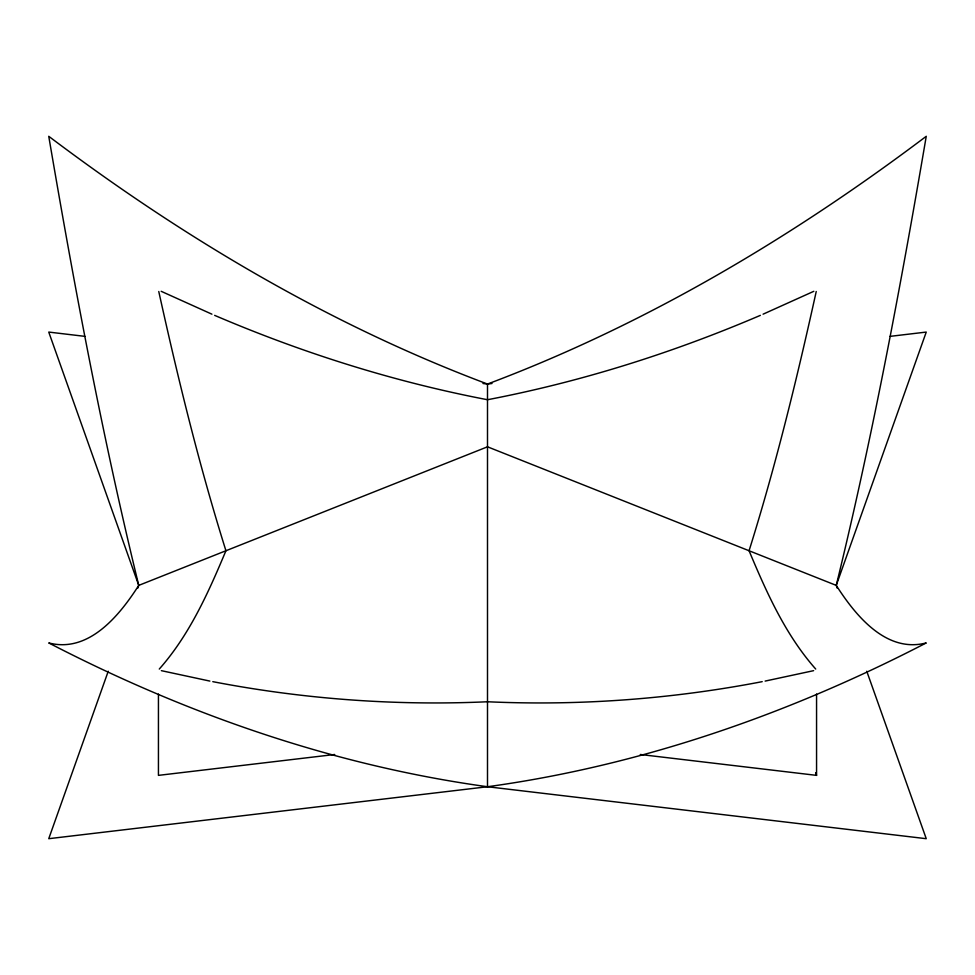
<?xml version="1.0" encoding="UTF-8"?>
<svg xmlns="http://www.w3.org/2000/svg" width="975" height="975" viewBox="0 0 975 975"><rect width="100%" height="100%" fill="white"/><g stroke="black" fill="none" stroke-linecap="round" stroke-linejoin="round"><path stroke-width="1.46" d="M816.233 291.501C796.977 378.666 775.807 465.526 749.068 550.741C766.557 592.459 785.436 634.847 815.722 669.057M837.269 588.242L836.245 585.39C872.503 437.032 900.632 286.821 926.25 136.305C791.797 237.644 645.45 324.724 487.5 384.04L482.978 383.504M108.237 671.251L48.75 838.695L487.5 786.74C640.892 765.619 789.055 714.005 926.25 642.927C886.068 653.433 855.331 615.213 836.245 585.39L487.5 446.806L138.755 585.39C119.669 615.213 88.932 653.433 48.75 642.927C185.945 714.005 334.108 765.619 487.5 786.74L926.25 838.695L866.763 671.251M137.731 588.242L138.755 585.39C102.497 437.032 74.368 286.821 48.75 136.305C183.202 237.644 329.55 324.724 487.5 384.04L492.022 383.504M836.245 585.39L926.25 332.073L890.065 336.363M159.278 669.057C189.564 634.847 208.443 592.459 225.932 550.741C199.192 465.526 178.023 378.666 158.767 291.501M813.82 291.306L763.084 314.182M760.354 315.364C672.677 352.877 581.197 381.786 487.5 399.726C393.803 381.786 302.323 352.877 214.658 315.364M813.625 670.666L765.143 681.086M762.206 681.659C671.848 699.087 579.442 705.937 487.5 701.756C395.558 705.937 303.152 699.087 212.794 681.659M334.717 754.492L158.438 775.369L158.438 694.078M84.935 336.363L48.75 332.073L138.755 585.39M640.283 754.492L816.562 775.369L816.562 694.078M209.857 681.086L161.375 670.666M211.916 314.182L161.18 291.306M815.624 772.724L816.562 775.369M487.5 384.04L487.5 786.74"/></g></svg>
